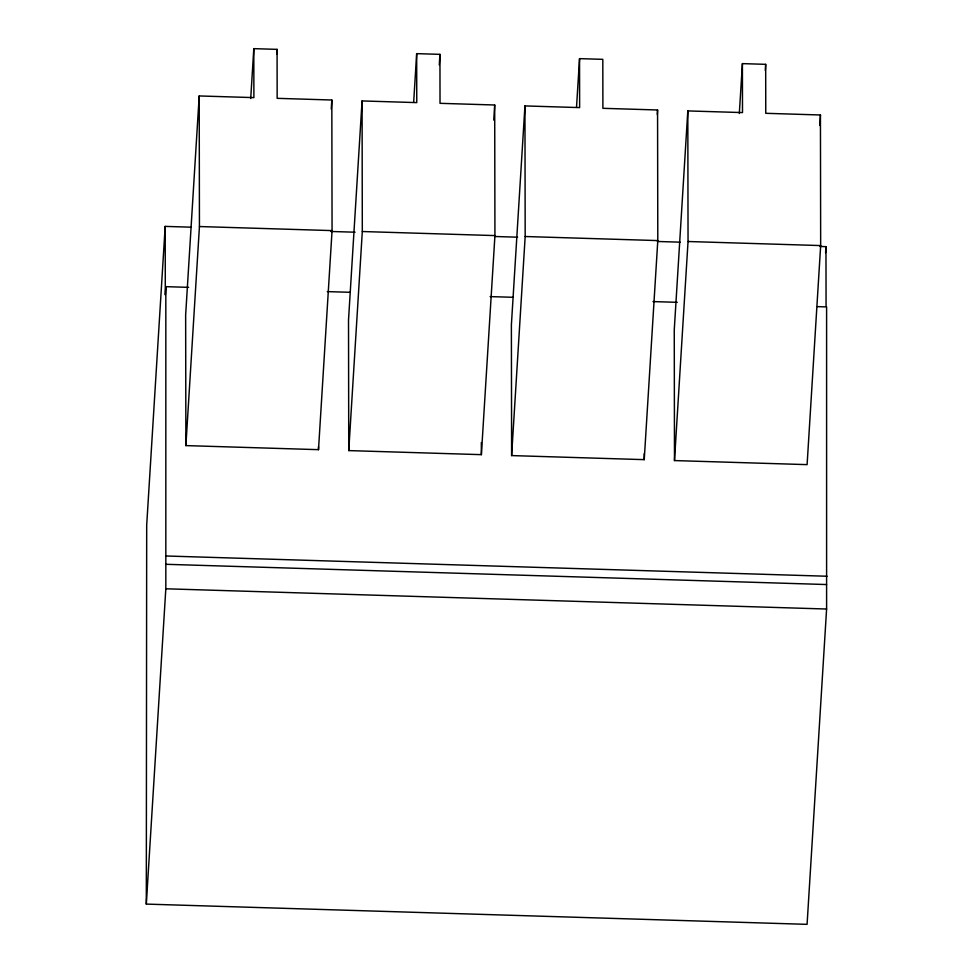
<?xml version="1.0" encoding="UTF-8"?>
<svg xmlns="http://www.w3.org/2000/svg" width="973" height="973" viewBox="0 0 973 973"><rect width="100%" height="100%" fill="white"/><g stroke="black" fill="none" stroke-linecap="round" stroke-linejoin="round"><path stroke-width="1.46" d="M191.012 227.183L165.191 226.393L146.692 525.116L146.303 904.099L807.079 924.35L826.6 609.025L826.6 306.909L817.478 306.629M188.616 287.351L165.824 286.658L165.313 294.953L165.191 226.393M146.303 904.099L165.824 588.787L165.824 286.658M253.807 48.65L253.892 97.616L199.21 95.95L185.648 315.009L185.879 445.598L318.499 449.66L332.061 230.601L331.829 100.012L277.159 98.334L277.074 49.368L253.807 48.65L250.718 98.504M185.879 445.598L199.441 226.539L199.21 95.95M276.794 53.892L277.074 49.368M331.27 109.073L331.829 100.012M416.675 53.637L416.76 102.615L362.078 100.937L348.516 320.008L348.748 450.596L481.367 454.659L494.929 235.588L494.698 104.999L440.027 103.32L439.942 54.354L416.675 53.637L413.683 101.983M348.748 450.596L362.309 231.525L362.078 100.937M439.285 64.923L439.942 54.354M493.761 120.105L494.698 104.999M579.543 58.635L579.628 107.602L524.946 105.923L511.384 324.994L511.616 455.583L644.235 459.645L657.797 240.586L657.566 109.985L602.895 108.319L602.81 59.341L579.543 58.635L576.539 106.981M511.616 455.583L525.177 236.512L524.946 105.923M657.286 114.522L657.566 109.985M742.411 63.622L742.496 112.588L687.814 110.922L674.253 329.981L674.484 460.57L807.104 464.632L820.665 245.573L820.434 114.984L765.763 113.306L765.678 64.34L742.411 63.622L739.322 113.476M674.484 460.57L688.045 241.511L687.814 110.922M765.301 70.372L765.678 64.34M819.777 125.553L820.434 114.984M825.591 252.7L825.968 246.643L819.886 246.449M199.441 226.539L332.061 230.601M362.309 231.525L494.929 235.588M525.177 236.512L657.797 240.586M688.045 241.511L820.665 245.573M330.759 231.465L355.072 232.206M494.819 236.5L517.6 237.193M657.359 241.474L680.139 242.168M327.281 291.608L350.037 292.301M490.137 296.595L512.905 297.288M653.005 301.581L677.293 302.323M166.298 555.997L827.074 576.247M165.775 564.291L826.551 584.542M165.824 588.787L826.6 609.025M825.968 246.643L826.065 306.264M644.223 453.576L644.235 459.645M481.343 442.508L481.367 454.659M318.487 446.631L318.499 449.66"/></g></svg>
